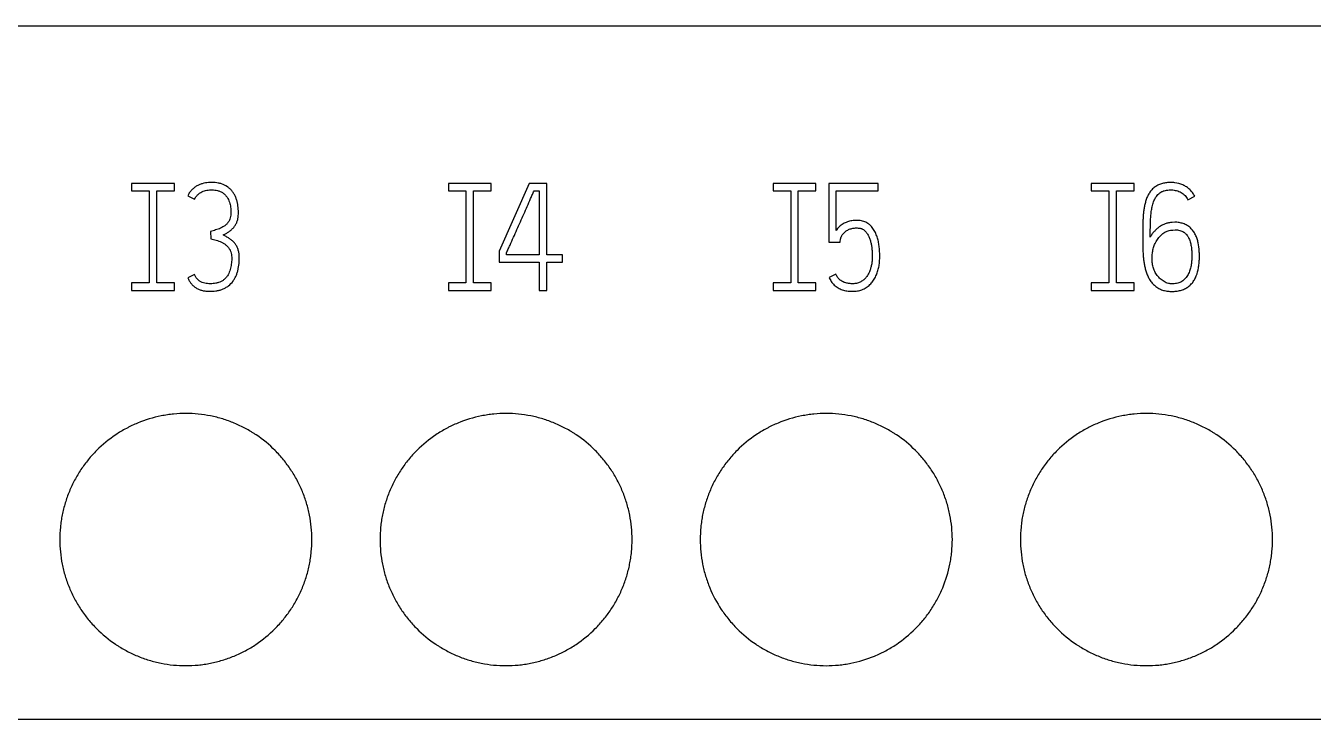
# Model space of a CAD drawing. Extents: x 0 to 420, y 0 to 297.
# Drawn here: x 119.83 to 140.25, y 222.56 to 233.56 of the extents above; entities that cross this region are included whole.
import ezdxf

# ---------------------------------------------------------------- set-up
doc = ezdxf.new("R2010")
doc.units = 0
doc.header["$LTSCALE"] = 23.1
doc.layers.add('10000_FRONT', color=7, linetype='CONTINUOUS')
doc.layers.add('10500_FRONT_LABELING', color=7, linetype='CONTINUOUS')

msp = doc.modelspace()

# ---------------------------------------------------------------- linework, layer by layer
at = {"layer": '10000_FRONT', "color": 7, "linetype": 'CONTINUOUS'}
for p, q in [((91.697, 233.556), (163.197, 233.556)), ((91.697, 222.556), (163.197, 222.556))]:
    msp.add_line(p, q, dxfattribs=at)
for points, knots in [([(124.367, 225.406), (124.367, 225.471), (124.363, 225.537), (124.351, 225.666), (124.341, 225.73), (124.316, 225.858), (124.3, 225.921), (124.272, 226.015), (124.262, 226.046), (124.239, 226.108), (124.228, 226.139), (124.19, 226.229), (124.135, 226.347), (124.068, 226.459), (124.014, 226.54), (123.995, 226.567), (123.956, 226.62), (123.936, 226.646), (123.873, 226.722), (123.829, 226.771), (123.691, 226.91), (123.591, 226.993), (123.468, 227.075), (123.454, 227.084), (123.426, 227.102), (123.412, 227.11), (123.37, 227.136), (123.341, 227.152), (123.255, 227.199), (123.196, 227.227), (123.075, 227.277), (123.014, 227.299), (122.92, 227.328), (122.888, 227.337), (122.824, 227.353), (122.792, 227.36), (122.694, 227.38), (122.564, 227.399), (122.434, 227.405), (122.303, 227.406), (122.238, 227.402), (122.139, 227.393), (122.106, 227.389), (122.041, 227.379), (121.879, 227.351), (121.722, 227.303), (121.571, 227.241), (121.541, 227.227), (121.496, 227.206), (121.481, 227.199), (121.452, 227.184), (121.378, 227.146), (121.308, 227.104), (121.146, 226.995), (121.045, 226.912), (120.928, 226.795), (120.905, 226.771), (120.861, 226.723), (120.84, 226.698), (120.778, 226.622), (120.739, 226.57), (120.667, 226.462), (120.633, 226.406), (120.587, 226.319), (120.572, 226.29), (120.544, 226.23), (120.531, 226.2), (120.493, 226.109), (120.45, 225.987), (120.418, 225.861), (120.399, 225.765), (120.393, 225.733), (120.384, 225.668), (120.38, 225.635), (120.37, 225.537), (120.367, 225.471), (120.367, 225.406)], [0, 0, 0, 0, 0.03125, 0.03125, 0.0625, 0.0625, 0.09375, 0.09375, 0.109375, 0.109375, 0.125, 0.125, 0.15625, 0.1875, 0.1875, 0.203125, 0.203125, 0.21875, 0.21875, 0.25, 0.25, 0.3125, 0.3125, 0.320312, 0.320312, 0.328125, 0.328125, 0.34375, 0.34375, 0.375, 0.375, 0.40625, 0.40625, 0.421875, 0.421875, 0.4375, 0.4375, 0.46875, 0.5, 0.5, 0.53125, 0.53125, 0.546875, 0.546875, 0.5625, 0.625, 0.625, 0.640625, 0.640625, 0.648438, 0.648438, 0.65625, 0.6875, 0.6875, 0.75, 0.75, 0.765625, 0.765625, 0.78125, 0.78125, 0.8125, 0.8125, 0.84375, 0.84375, 0.859375, 0.859375, 0.875, 0.875, 0.90625, 0.9375, 0.9375, 0.953125, 0.953125, 0.96875, 0.96875, 1, 1, 1, 1]), ([(129.447, 225.406), (129.447, 225.471), (129.443, 225.537), (129.431, 225.666), (129.421, 225.73), (129.396, 225.858), (129.38, 225.921), (129.352, 226.015), (129.342, 226.046), (129.319, 226.108), (129.308, 226.139), (129.27, 226.229), (129.215, 226.347), (129.148, 226.459), (129.094, 226.54), (129.075, 226.567), (129.036, 226.62), (129.016, 226.646), (128.953, 226.722), (128.909, 226.771), (128.771, 226.91), (128.671, 226.993), (128.548, 227.075), (128.534, 227.084), (128.506, 227.102), (128.492, 227.11), (128.45, 227.136), (128.421, 227.152), (128.335, 227.199), (128.276, 227.227), (128.155, 227.277), (128.094, 227.299), (128, 227.328), (127.968, 227.337), (127.904, 227.353), (127.872, 227.36), (127.774, 227.38), (127.644, 227.399), (127.514, 227.405), (127.383, 227.406), (127.318, 227.402), (127.219, 227.393), (127.186, 227.389), (127.121, 227.379), (126.959, 227.351), (126.802, 227.303), (126.651, 227.241), (126.621, 227.227), (126.576, 227.206), (126.561, 227.199), (126.532, 227.184), (126.458, 227.146), (126.388, 227.104), (126.226, 226.995), (126.125, 226.912), (126.008, 226.795), (125.985, 226.771), (125.941, 226.723), (125.92, 226.698), (125.858, 226.622), (125.819, 226.57), (125.747, 226.462), (125.713, 226.406), (125.667, 226.319), (125.652, 226.29), (125.624, 226.23), (125.611, 226.2), (125.573, 226.109), (125.53, 225.987), (125.498, 225.861), (125.479, 225.765), (125.473, 225.733), (125.464, 225.668), (125.46, 225.635), (125.45, 225.537), (125.447, 225.471), (125.447, 225.406)], [0, 0, 0, 0, 0.03125, 0.03125, 0.0625, 0.0625, 0.09375, 0.09375, 0.109375, 0.109375, 0.125, 0.125, 0.15625, 0.1875, 0.1875, 0.203125, 0.203125, 0.21875, 0.21875, 0.25, 0.25, 0.3125, 0.3125, 0.320312, 0.320312, 0.328125, 0.328125, 0.34375, 0.34375, 0.375, 0.375, 0.40625, 0.40625, 0.421875, 0.421875, 0.4375, 0.4375, 0.46875, 0.5, 0.5, 0.53125, 0.53125, 0.546875, 0.546875, 0.5625, 0.625, 0.625, 0.640625, 0.640625, 0.648438, 0.648438, 0.65625, 0.6875, 0.6875, 0.75, 0.75, 0.765625, 0.765625, 0.78125, 0.78125, 0.8125, 0.8125, 0.84375, 0.84375, 0.859375, 0.859375, 0.875, 0.875, 0.90625, 0.9375, 0.9375, 0.953125, 0.953125, 0.96875, 0.96875, 1, 1, 1, 1]), ([(134.527, 225.406), (134.527, 225.471), (134.523, 225.537), (134.511, 225.666), (134.501, 225.73), (134.476, 225.858), (134.46, 225.921), (134.432, 226.015), (134.422, 226.046), (134.399, 226.108), (134.388, 226.139), (134.35, 226.229), (134.295, 226.347), (134.228, 226.459), (134.174, 226.54), (134.155, 226.567), (134.116, 226.62), (134.096, 226.646), (134.033, 226.722), (133.989, 226.771), (133.851, 226.91), (133.751, 226.993), (133.628, 227.075), (133.614, 227.084), (133.586, 227.102), (133.572, 227.11), (133.53, 227.136), (133.501, 227.152), (133.415, 227.199), (133.356, 227.227), (133.235, 227.277), (133.174, 227.299), (133.08, 227.328), (133.048, 227.337), (132.984, 227.353), (132.952, 227.36), (132.854, 227.38), (132.724, 227.399), (132.594, 227.405), (132.463, 227.406), (132.398, 227.402), (132.299, 227.393), (132.266, 227.389), (132.201, 227.379), (132.039, 227.351), (131.882, 227.303), (131.731, 227.241), (131.701, 227.227), (131.656, 227.206), (131.641, 227.199), (131.612, 227.184), (131.538, 227.146), (131.468, 227.104), (131.306, 226.995), (131.205, 226.912), (131.088, 226.795), (131.065, 226.771), (131.021, 226.723), (131, 226.698), (130.938, 226.622), (130.899, 226.57), (130.827, 226.462), (130.793, 226.406), (130.747, 226.319), (130.732, 226.29), (130.704, 226.23), (130.691, 226.2), (130.653, 226.109), (130.61, 225.987), (130.578, 225.861), (130.559, 225.765), (130.553, 225.733), (130.544, 225.668), (130.54, 225.635), (130.53, 225.537), (130.527, 225.471), (130.527, 225.406)], [0, 0, 0, 0, 0.03125, 0.03125, 0.0625, 0.0625, 0.09375, 0.09375, 0.109375, 0.109375, 0.125, 0.125, 0.15625, 0.1875, 0.1875, 0.203125, 0.203125, 0.21875, 0.21875, 0.25, 0.25, 0.3125, 0.3125, 0.320312, 0.320312, 0.328125, 0.328125, 0.34375, 0.34375, 0.375, 0.375, 0.40625, 0.40625, 0.421875, 0.421875, 0.4375, 0.4375, 0.46875, 0.5, 0.5, 0.53125, 0.53125, 0.546875, 0.546875, 0.5625, 0.625, 0.625, 0.640625, 0.640625, 0.648438, 0.648438, 0.65625, 0.6875, 0.6875, 0.75, 0.75, 0.765625, 0.765625, 0.78125, 0.78125, 0.8125, 0.8125, 0.84375, 0.84375, 0.859375, 0.859375, 0.875, 0.875, 0.90625, 0.9375, 0.9375, 0.953125, 0.953125, 0.96875, 0.96875, 1, 1, 1, 1]), ([(139.607, 225.406), (139.607, 225.471), (139.603, 225.537), (139.591, 225.666), (139.581, 225.73), (139.556, 225.858), (139.54, 225.921), (139.512, 226.015), (139.502, 226.046), (139.479, 226.108), (139.468, 226.139), (139.43, 226.229), (139.375, 226.347), (139.308, 226.459), (139.254, 226.54), (139.235, 226.567), (139.196, 226.62), (139.176, 226.646), (139.113, 226.722), (139.069, 226.771), (138.931, 226.91), (138.831, 226.993), (138.708, 227.075), (138.694, 227.084), (138.666, 227.102), (138.652, 227.11), (138.61, 227.136), (138.581, 227.152), (138.495, 227.199), (138.436, 227.227), (138.315, 227.277), (138.254, 227.299), (138.16, 227.328), (138.128, 227.337), (138.064, 227.353), (138.032, 227.36), (137.934, 227.38), (137.804, 227.399), (137.674, 227.405), (137.543, 227.406), (137.478, 227.402), (137.379, 227.393), (137.346, 227.389), (137.281, 227.379), (137.119, 227.351), (136.962, 227.303), (136.811, 227.241), (136.781, 227.227), (136.736, 227.206), (136.721, 227.199), (136.692, 227.184), (136.618, 227.146), (136.548, 227.104), (136.386, 226.995), (136.285, 226.912), (136.168, 226.795), (136.145, 226.771), (136.101, 226.723), (136.08, 226.698), (136.018, 226.622), (135.979, 226.57), (135.907, 226.462), (135.873, 226.406), (135.827, 226.319), (135.812, 226.29), (135.784, 226.23), (135.771, 226.2), (135.733, 226.109), (135.69, 225.987), (135.658, 225.861), (135.639, 225.765), (135.633, 225.733), (135.624, 225.668), (135.62, 225.635), (135.61, 225.537), (135.607, 225.471), (135.607, 225.406)], [0, 0, 0, 0, 0.03125, 0.03125, 0.0625, 0.0625, 0.09375, 0.09375, 0.109375, 0.109375, 0.125, 0.125, 0.15625, 0.1875, 0.1875, 0.203125, 0.203125, 0.21875, 0.21875, 0.25, 0.25, 0.3125, 0.3125, 0.320312, 0.320312, 0.328125, 0.328125, 0.34375, 0.34375, 0.375, 0.375, 0.40625, 0.40625, 0.421875, 0.421875, 0.4375, 0.4375, 0.46875, 0.5, 0.5, 0.53125, 0.53125, 0.546875, 0.546875, 0.5625, 0.625, 0.625, 0.640625, 0.640625, 0.648438, 0.648438, 0.65625, 0.6875, 0.6875, 0.75, 0.75, 0.765625, 0.765625, 0.78125, 0.78125, 0.8125, 0.8125, 0.84375, 0.84375, 0.859375, 0.859375, 0.875, 0.875, 0.90625, 0.9375, 0.9375, 0.953125, 0.953125, 0.96875, 0.96875, 1, 1, 1, 1]), ([(120.367, 225.406), (120.367, 225.34), (120.37, 225.274), (120.383, 225.145), (120.392, 225.081), (120.417, 224.953), (120.433, 224.89), (120.461, 224.796), (120.472, 224.765), (120.494, 224.703), (120.506, 224.672), (120.543, 224.582), (120.599, 224.464), (120.665, 224.352), (120.719, 224.271), (120.738, 224.244), (120.777, 224.191), (120.797, 224.165), (120.86, 224.089), (120.904, 224.04), (121.042, 223.901), (121.143, 223.818), (121.265, 223.736), (121.279, 223.727), (121.307, 223.709), (121.321, 223.701), (121.364, 223.675), (121.392, 223.659), (121.479, 223.612), (121.538, 223.584), (121.658, 223.534), (121.72, 223.512), (121.814, 223.483), (121.846, 223.474), (121.909, 223.458), (121.942, 223.451), (122.039, 223.431), (122.169, 223.412), (122.299, 223.406), (122.43, 223.405), (122.496, 223.409), (122.594, 223.418), (122.627, 223.422), (122.692, 223.432), (122.725, 223.438), (122.821, 223.457), (122.885, 223.473), (123.01, 223.511), (123.071, 223.533), (123.162, 223.57), (123.192, 223.584), (123.237, 223.605), (123.252, 223.612), (123.281, 223.627), (123.355, 223.665), (123.425, 223.707), (123.587, 223.816), (123.689, 223.899), (123.805, 224.016), (123.828, 224.04), (123.872, 224.088), (123.893, 224.113), (123.955, 224.189), (123.994, 224.241), (124.066, 224.349), (124.1, 224.405), (124.146, 224.492), (124.161, 224.521), (124.189, 224.581), (124.202, 224.611), (124.24, 224.702), (124.284, 224.824), (124.315, 224.95), (124.334, 225.046), (124.34, 225.078), (124.35, 225.143), (124.354, 225.176), (124.363, 225.274), (124.367, 225.34), (124.367, 225.406)], [0, 0, 0, 0, 0.03125, 0.03125, 0.0625, 0.0625, 0.09375, 0.09375, 0.109375, 0.109375, 0.125, 0.125, 0.15625, 0.1875, 0.1875, 0.203125, 0.203125, 0.21875, 0.21875, 0.25, 0.25, 0.3125, 0.3125, 0.320312, 0.320312, 0.328125, 0.328125, 0.34375, 0.34375, 0.375, 0.375, 0.40625, 0.40625, 0.421875, 0.421875, 0.4375, 0.4375, 0.46875, 0.5, 0.5, 0.53125, 0.53125, 0.546875, 0.546875, 0.5625, 0.5625, 0.59375, 0.59375, 0.625, 0.625, 0.640625, 0.640625, 0.648438, 0.648438, 0.65625, 0.6875, 0.6875, 0.75, 0.75, 0.765625, 0.765625, 0.78125, 0.78125, 0.8125, 0.8125, 0.84375, 0.84375, 0.859375, 0.859375, 0.875, 0.875, 0.90625, 0.9375, 0.9375, 0.953125, 0.953125, 0.96875, 0.96875, 1, 1, 1, 1]), ([(125.447, 225.406), (125.447, 225.34), (125.45, 225.274), (125.463, 225.145), (125.472, 225.081), (125.497, 224.953), (125.513, 224.89), (125.541, 224.796), (125.552, 224.765), (125.574, 224.703), (125.586, 224.672), (125.623, 224.582), (125.679, 224.464), (125.745, 224.352), (125.799, 224.271), (125.818, 224.244), (125.857, 224.191), (125.877, 224.165), (125.94, 224.089), (125.984, 224.04), (126.122, 223.901), (126.223, 223.818), (126.345, 223.736), (126.359, 223.727), (126.387, 223.709), (126.401, 223.701), (126.444, 223.675), (126.472, 223.659), (126.559, 223.612), (126.618, 223.584), (126.738, 223.534), (126.8, 223.512), (126.894, 223.483), (126.926, 223.474), (126.989, 223.458), (127.022, 223.451), (127.119, 223.431), (127.249, 223.412), (127.379, 223.406), (127.51, 223.405), (127.576, 223.409), (127.674, 223.418), (127.707, 223.422), (127.772, 223.432), (127.805, 223.438), (127.901, 223.457), (127.965, 223.473), (128.09, 223.511), (128.151, 223.533), (128.242, 223.57), (128.272, 223.584), (128.317, 223.605), (128.332, 223.612), (128.361, 223.627), (128.435, 223.665), (128.505, 223.707), (128.667, 223.816), (128.769, 223.899), (128.885, 224.016), (128.908, 224.04), (128.952, 224.088), (128.973, 224.113), (129.035, 224.189), (129.074, 224.241), (129.146, 224.349), (129.18, 224.405), (129.226, 224.492), (129.241, 224.521), (129.269, 224.581), (129.282, 224.611), (129.32, 224.702), (129.364, 224.824), (129.395, 224.95), (129.414, 225.046), (129.42, 225.078), (129.43, 225.143), (129.434, 225.176), (129.443, 225.274), (129.447, 225.34), (129.447, 225.406)], [0, 0, 0, 0, 0.03125, 0.03125, 0.0625, 0.0625, 0.09375, 0.09375, 0.109375, 0.109375, 0.125, 0.125, 0.15625, 0.1875, 0.1875, 0.203125, 0.203125, 0.21875, 0.21875, 0.25, 0.25, 0.3125, 0.3125, 0.320312, 0.320312, 0.328125, 0.328125, 0.34375, 0.34375, 0.375, 0.375, 0.40625, 0.40625, 0.421875, 0.421875, 0.4375, 0.4375, 0.46875, 0.5, 0.5, 0.53125, 0.53125, 0.546875, 0.546875, 0.5625, 0.5625, 0.59375, 0.59375, 0.625, 0.625, 0.640625, 0.640625, 0.648438, 0.648438, 0.65625, 0.6875, 0.6875, 0.75, 0.75, 0.765625, 0.765625, 0.78125, 0.78125, 0.8125, 0.8125, 0.84375, 0.84375, 0.859375, 0.859375, 0.875, 0.875, 0.90625, 0.9375, 0.9375, 0.953125, 0.953125, 0.96875, 0.96875, 1, 1, 1, 1]), ([(130.527, 225.406), (130.527, 225.274), (130.54, 225.144), (130.577, 224.953), (130.593, 224.89), (130.622, 224.796), (130.632, 224.765), (130.654, 224.703), (130.666, 224.672), (130.728, 224.521), (130.789, 224.406), (130.88, 224.271), (130.898, 224.244), (130.937, 224.191), (130.958, 224.165), (131.02, 224.088), (131.064, 224.04), (131.202, 223.901), (131.303, 223.818), (131.426, 223.736), (131.439, 223.727), (131.467, 223.709), (131.481, 223.7), (131.524, 223.675), (131.552, 223.659), (131.639, 223.612), (131.698, 223.584), (131.819, 223.534), (131.88, 223.512), (131.974, 223.483), (132.006, 223.474), (132.07, 223.458), (132.102, 223.451), (132.264, 223.418), (132.394, 223.406), (132.59, 223.405), (132.656, 223.409), (132.755, 223.418), (132.788, 223.422), (132.853, 223.432), (132.885, 223.438), (133.046, 223.47), (133.171, 223.508), (133.323, 223.57), (133.353, 223.584), (133.397, 223.605), (133.412, 223.612), (133.442, 223.627), (133.456, 223.635), (133.529, 223.674), (133.585, 223.707), (133.748, 223.816), (133.849, 223.899), (133.965, 224.016), (133.988, 224.04), (134.032, 224.088), (134.096, 224.163), (134.154, 224.241), (134.226, 224.35), (134.26, 224.406), (134.306, 224.492), (134.321, 224.522), (134.349, 224.581), (134.362, 224.611), (134.425, 224.762), (134.463, 224.887), (134.494, 225.046), (134.5, 225.078), (134.51, 225.143), (134.514, 225.176), (134.523, 225.274), (134.527, 225.34), (134.527, 225.406)], [0, 0, 0, 0, 0.0625, 0.0625, 0.09375, 0.09375, 0.109375, 0.109375, 0.125, 0.125, 0.1875, 0.1875, 0.203125, 0.203125, 0.21875, 0.21875, 0.25, 0.25, 0.3125, 0.3125, 0.320312, 0.320312, 0.328125, 0.328125, 0.34375, 0.34375, 0.375, 0.375, 0.40625, 0.40625, 0.421875, 0.421875, 0.4375, 0.4375, 0.5, 0.5, 0.53125, 0.53125, 0.546875, 0.546875, 0.5625, 0.5625, 0.625, 0.625, 0.640625, 0.640625, 0.648438, 0.648438, 0.65625, 0.65625, 0.6875, 0.6875, 0.75, 0.75, 0.765625, 0.765625, 0.78125, 0.8125, 0.8125, 0.84375, 0.84375, 0.859375, 0.859375, 0.875, 0.875, 0.9375, 0.9375, 0.953125, 0.953125, 0.96875, 0.96875, 1, 1, 1, 1]), ([(135.607, 225.406), (135.607, 225.34), (135.61, 225.274), (135.623, 225.145), (135.632, 225.081), (135.657, 224.953), (135.673, 224.89), (135.701, 224.796), (135.712, 224.765), (135.734, 224.703), (135.746, 224.672), (135.783, 224.582), (135.839, 224.464), (135.905, 224.352), (135.959, 224.271), (135.978, 224.244), (136.017, 224.191), (136.037, 224.165), (136.1, 224.089), (136.144, 224.04), (136.282, 223.901), (136.383, 223.818), (136.505, 223.736), (136.519, 223.727), (136.547, 223.709), (136.561, 223.701), (136.604, 223.675), (136.632, 223.659), (136.719, 223.612), (136.778, 223.584), (136.898, 223.534), (136.96, 223.512), (137.054, 223.483), (137.086, 223.474), (137.149, 223.458), (137.182, 223.451), (137.279, 223.431), (137.409, 223.412), (137.539, 223.406), (137.67, 223.405), (137.736, 223.409), (137.834, 223.418), (137.867, 223.422), (137.932, 223.432), (137.965, 223.438), (138.061, 223.457), (138.125, 223.473), (138.25, 223.511), (138.311, 223.533), (138.402, 223.57), (138.432, 223.584), (138.477, 223.605), (138.492, 223.612), (138.521, 223.627), (138.595, 223.665), (138.665, 223.707), (138.827, 223.816), (138.929, 223.899), (139.045, 224.016), (139.068, 224.04), (139.112, 224.088), (139.133, 224.113), (139.195, 224.189), (139.234, 224.241), (139.306, 224.349), (139.34, 224.405), (139.386, 224.492), (139.401, 224.521), (139.429, 224.581), (139.442, 224.611), (139.48, 224.702), (139.524, 224.824), (139.555, 224.95), (139.574, 225.046), (139.58, 225.078), (139.59, 225.143), (139.594, 225.176), (139.603, 225.274), (139.607, 225.34), (139.607, 225.406)], [0, 0, 0, 0, 0.03125, 0.03125, 0.0625, 0.0625, 0.09375, 0.09375, 0.109375, 0.109375, 0.125, 0.125, 0.15625, 0.1875, 0.1875, 0.203125, 0.203125, 0.21875, 0.21875, 0.25, 0.25, 0.3125, 0.3125, 0.320312, 0.320312, 0.328125, 0.328125, 0.34375, 0.34375, 0.375, 0.375, 0.40625, 0.40625, 0.421875, 0.421875, 0.4375, 0.4375, 0.46875, 0.5, 0.5, 0.53125, 0.53125, 0.546875, 0.546875, 0.5625, 0.5625, 0.59375, 0.59375, 0.625, 0.625, 0.640625, 0.640625, 0.648438, 0.648438, 0.65625, 0.6875, 0.6875, 0.75, 0.75, 0.765625, 0.765625, 0.78125, 0.78125, 0.8125, 0.8125, 0.84375, 0.84375, 0.859375, 0.859375, 0.875, 0.875, 0.90625, 0.9375, 0.9375, 0.953125, 0.953125, 0.96875, 0.96875, 1, 1, 1, 1])]:
    msp.add_open_spline(points, degree=3, knots=knots, dxfattribs=at)
at = {"layer": '10500_FRONT_LABELING', "color": 7, "linetype": 'CONTINUOUS'}
for p, q in [((121.507, 231.056), (121.507, 230.936)), ((122.187, 231.056), (121.507, 231.056)), ((122.187, 230.936), (122.187, 231.056)), ((126.531, 231.056), (126.531, 230.936)), ((127.211, 231.056), (126.531, 231.056)), ((127.211, 230.936), (127.211, 231.056)), ((127.813, 231.056), (127.337, 229.98)), ((128.093, 231.056), (127.813, 231.056)), ((128.093, 229.924), (128.093, 231.056)), ((131.683, 231.056), (131.683, 230.936)), ((132.363, 231.056), (131.683, 231.056)), ((132.363, 230.936), (132.363, 231.056)), ((132.567, 231.056), (132.567, 230.122)), ((133.352, 231.056), (132.567, 231.056)), ((133.352, 230.938), (133.352, 231.056)), ((136.732, 231.056), (136.732, 230.936)), ((137.412, 231.056), (136.732, 231.056)), ((137.412, 230.936), (137.412, 231.056)), ((121.507, 230.936), (121.787, 230.936)), ((121.787, 230.936), (121.787, 229.476)), ((121.907, 229.476), (121.907, 230.936)), ((121.907, 230.936), (122.187, 230.936)), ((122.397, 230.857), (122.505, 230.803)), ((126.531, 230.936), (126.811, 230.936)), ((126.811, 230.936), (126.811, 229.476)), ((126.931, 229.476), (126.931, 230.936)), ((126.931, 230.936), (127.211, 230.936)), ((127.891, 230.938), (127.973, 230.938)), ((127.973, 230.938), (127.973, 229.924)), ((131.683, 230.936), (131.963, 230.936)), ((131.963, 230.936), (131.963, 229.476)), ((132.083, 229.476), (132.083, 230.936)), ((132.083, 230.936), (132.363, 230.936)), ((132.685, 230.31), (132.685, 230.938)), ((132.685, 230.938), (133.352, 230.938)), ((136.732, 230.936), (137.012, 230.936)), ((137.012, 230.936), (137.012, 229.476)), ((137.132, 229.476), (137.132, 230.936)), ((137.132, 230.936), (137.412, 230.936)), ((138.263, 230.796), (138.372, 230.853)), ((138.056, 230.438), (138.013, 230.435)), ((122.757, 230.292), (122.764, 230.174)), ((138.023, 230.315), (138.061, 230.318)), ((132.567, 230.122), (132.746, 230.122)), ((132.746, 230.122), (132.755, 230.174)), ((127.337, 229.98), (127.337, 229.806)), ((127.337, 229.806), (127.973, 229.806)), ((127.455, 229.924), (127.455, 229.954)), ((127.973, 229.924), (127.455, 229.924)), ((127.973, 229.806), (127.973, 229.356)), ((128.343, 229.924), (128.093, 229.924)), ((128.093, 229.356), (128.093, 229.806)), ((128.093, 229.806), (128.343, 229.806)), ((128.343, 229.806), (128.343, 229.924)), ((122.505, 229.608), (122.397, 229.558)), ((132.68, 229.613), (132.571, 229.563)), ((121.507, 229.476), (121.507, 229.356)), ((121.787, 229.476), (121.507, 229.476)), ((122.187, 229.476), (121.907, 229.476)), ((122.187, 229.356), (122.187, 229.476)), ((126.531, 229.476), (126.531, 229.356)), ((126.811, 229.476), (126.531, 229.476)), ((127.211, 229.476), (126.931, 229.476)), ((127.211, 229.356), (127.211, 229.476)), ((131.683, 229.476), (131.683, 229.356)), ((131.963, 229.476), (131.683, 229.476)), ((132.363, 229.476), (132.083, 229.476)), ((132.363, 229.356), (132.363, 229.476)), ((136.732, 229.476), (136.732, 229.356)), ((137.012, 229.476), (136.732, 229.476)), ((137.412, 229.476), (137.132, 229.476)), ((137.412, 229.356), (137.412, 229.476)), ((121.507, 229.356), (122.187, 229.356)), ((126.531, 229.356), (127.211, 229.356)), ((127.973, 229.356), (128.093, 229.356)), ((131.683, 229.356), (132.363, 229.356)), ((136.732, 229.356), (137.412, 229.356))]:
    msp.add_line(p, q, dxfattribs=at)
for points, knots in [([(122.96, 230.237), (122.976, 230.245), (122.991, 230.253), (123.02, 230.27), (123.035, 230.279), (123.056, 230.293), (123.063, 230.298), (123.076, 230.308), (123.083, 230.313), (123.095, 230.325), (123.102, 230.331), (123.114, 230.343), (123.12, 230.349), (123.136, 230.369), (123.146, 230.383), (123.159, 230.405), (123.163, 230.412), (123.171, 230.428), (123.175, 230.436), (123.184, 230.46), (123.189, 230.476), (123.196, 230.51), (123.198, 230.527), (123.2, 230.561), (123.201, 230.578), (123.201, 230.612), (123.2, 230.629), (123.197, 230.68), (123.192, 230.714), (123.181, 230.764), (123.177, 230.781), (123.166, 230.813), (123.16, 230.829), (123.146, 230.861), (123.139, 230.876), (123.125, 230.898), (123.12, 230.905), (123.111, 230.919), (123.105, 230.926), (123.089, 230.946), (123.078, 230.958), (123.059, 230.976), (123.052, 230.981), (123.039, 230.992), (123.032, 230.997), (122.996, 231.022), (122.965, 231.036), (122.924, 231.05), (122.915, 231.052), (122.899, 231.056), (122.873, 231.062), (122.831, 231.068), (122.797, 231.069), (122.762, 231.07), (122.745, 231.069), (122.693, 231.066), (122.66, 231.06), (122.618, 231.048), (122.61, 231.046), (122.594, 231.04), (122.586, 231.037), (122.562, 231.026), (122.532, 231.01), (122.504, 230.99), (122.484, 230.974), (122.477, 230.968), (122.465, 230.956), (122.459, 230.95), (122.441, 230.931), (122.431, 230.917), (122.417, 230.896), (122.412, 230.888), (122.404, 230.873), (122.4, 230.865), (122.397, 230.857)], [0, 0, 0, 0, 0.03125, 0.03125, 0.0625, 0.0625, 0.078125, 0.078125, 0.09375, 0.09375, 0.109375, 0.109375, 0.125, 0.125, 0.15625, 0.15625, 0.171875, 0.171875, 0.1875, 0.1875, 0.21875, 0.21875, 0.25, 0.25, 0.28125, 0.28125, 0.3125, 0.3125, 0.375, 0.375, 0.40625, 0.40625, 0.4375, 0.4375, 0.46875, 0.46875, 0.484375, 0.484375, 0.5, 0.5, 0.53125, 0.53125, 0.546875, 0.546875, 0.5625, 0.5625, 0.625, 0.625, 0.640625, 0.640625, 0.65625, 0.6875, 0.71875, 0.71875, 0.75, 0.75, 0.8125, 0.8125, 0.828125, 0.828125, 0.84375, 0.84375, 0.875, 0.90625, 0.90625, 0.921875, 0.921875, 0.9375, 0.9375, 0.96875, 0.96875, 0.984375, 0.984375, 1, 1, 1, 1]), ([(138.372, 230.853), (138.362, 230.872), (138.35, 230.891), (138.324, 230.926), (138.31, 230.942), (138.277, 230.973), (138.26, 230.986), (138.224, 231.011), (138.205, 231.021), (138.144, 231.049), (138.102, 231.06), (138.036, 231.069), (138.014, 231.07), (137.97, 231.07), (137.948, 231.069), (137.915, 231.065), (137.905, 231.063), (137.883, 231.059), (137.872, 231.057), (137.84, 231.049), (137.819, 231.041), (137.79, 231.027), (137.78, 231.022), (137.761, 231.011), (137.751, 231.005), (137.725, 230.985), (137.708, 230.971), (137.686, 230.947), (137.679, 230.938), (137.665, 230.921), (137.659, 230.912), (137.641, 230.884), (137.631, 230.865), (137.617, 230.835), (137.613, 230.825), (137.606, 230.804), (137.602, 230.794), (137.592, 230.763), (137.586, 230.741), (137.577, 230.699), (137.573, 230.678), (137.566, 230.635), (137.563, 230.614), (137.558, 230.571), (137.556, 230.549), (137.553, 230.506), (137.552, 230.484), (137.55, 230.441), (137.549, 230.419), (137.548, 230.375), (137.548, 230.354), (137.547, 230.288), (137.547, 230.245), (137.547, 230.158), (137.547, 230.115), (137.549, 230.028), (137.55, 229.984), (137.554, 229.92), (137.556, 229.898), (137.56, 229.855), (137.563, 229.833), (137.57, 229.79), (137.573, 229.769), (137.582, 229.726), (137.587, 229.705), (137.599, 229.663), (137.606, 229.641), (137.618, 229.61), (137.622, 229.599), (137.631, 229.579), (137.636, 229.569), (137.651, 229.539), (137.663, 229.52), (137.683, 229.492), (137.69, 229.483), (137.704, 229.466), (137.712, 229.458), (137.736, 229.435), (137.753, 229.421), (137.781, 229.402), (137.791, 229.396), (137.811, 229.385), (137.821, 229.38), (137.852, 229.366), (137.873, 229.359), (137.906, 229.351), (137.917, 229.349), (137.94, 229.346), (137.973, 229.342), (138.007, 229.341), (138.04, 229.342), (138.052, 229.342), (138.074, 229.344), (138.085, 229.346), (138.119, 229.351), (138.141, 229.356), (138.173, 229.366), (138.184, 229.37), (138.204, 229.378), (138.215, 229.383), (138.245, 229.399), (138.263, 229.411), (138.289, 229.432), (138.298, 229.44), (138.314, 229.455), (138.322, 229.464), (138.344, 229.489), (138.357, 229.508), (138.379, 229.546), (138.389, 229.567), (138.414, 229.629), (138.425, 229.672), (138.436, 229.738), (138.439, 229.76), (138.444, 229.805), (138.445, 229.827), (138.447, 229.871), (138.447, 229.893), (138.447, 229.937), (138.446, 229.959), (138.442, 230.025), (138.437, 230.069), (138.423, 230.135), (138.417, 230.157), (138.403, 230.199), (138.394, 230.22), (138.379, 230.25), (138.374, 230.26), (138.362, 230.28), (138.356, 230.289), (138.336, 230.316), (138.322, 230.333), (138.297, 230.356), (138.288, 230.364), (138.27, 230.378), (138.261, 230.384), (138.232, 230.401), (138.211, 230.41), (138.179, 230.421), (138.168, 230.424), (138.146, 230.429), (138.135, 230.432), (138.113, 230.435), (138.102, 230.437), (138.079, 230.438), (138.067, 230.438), (138.056, 230.438)], [0, 0, 0, 0, 0.015625, 0.015625, 0.03125, 0.03125, 0.046875, 0.046875, 0.0625, 0.0625, 0.09375, 0.09375, 0.109375, 0.109375, 0.125, 0.125, 0.132812, 0.132812, 0.140625, 0.140625, 0.15625, 0.15625, 0.164062, 0.164062, 0.171875, 0.171875, 0.1875, 0.1875, 0.195312, 0.195312, 0.203125, 0.203125, 0.21875, 0.21875, 0.226562, 0.226562, 0.234375, 0.234375, 0.25, 0.25, 0.265625, 0.265625, 0.28125, 0.28125, 0.296875, 0.296875, 0.3125, 0.3125, 0.328125, 0.328125, 0.34375, 0.34375, 0.375, 0.375, 0.40625, 0.40625, 0.4375, 0.4375, 0.453125, 0.453125, 0.46875, 0.46875, 0.484375, 0.484375, 0.5, 0.5, 0.515625, 0.515625, 0.523438, 0.523438, 0.53125, 0.53125, 0.546875, 0.546875, 0.554688, 0.554688, 0.5625, 0.5625, 0.578125, 0.578125, 0.585938, 0.585938, 0.59375, 0.59375, 0.609375, 0.609375, 0.617188, 0.617188, 0.625, 0.640625, 0.640625, 0.648438, 0.648438, 0.65625, 0.65625, 0.671875, 0.671875, 0.679688, 0.679688, 0.6875, 0.6875, 0.703125, 0.703125, 0.710938, 0.710938, 0.71875, 0.71875, 0.734375, 0.734375, 0.75, 0.75, 0.78125, 0.78125, 0.796875, 0.796875, 0.8125, 0.8125, 0.828125, 0.828125, 0.84375, 0.84375, 0.875, 0.875, 0.890625, 0.890625, 0.90625, 0.90625, 0.914062, 0.914062, 0.921875, 0.921875, 0.9375, 0.9375, 0.945312, 0.945312, 0.953125, 0.953125, 0.96875, 0.96875, 0.976562, 0.976562, 0.984375, 0.984375, 0.992188, 0.992188, 1, 1, 1, 1]), ([(122.505, 230.803), (122.511, 230.816), (122.518, 230.828), (122.534, 230.851), (122.543, 230.862), (122.562, 230.882), (122.573, 230.891), (122.596, 230.908), (122.608, 230.915), (122.633, 230.927), (122.646, 230.932), (122.674, 230.941), (122.687, 230.944), (122.715, 230.948), (122.729, 230.95), (122.757, 230.952), (122.772, 230.952), (122.814, 230.951), (122.842, 230.948), (122.876, 230.94), (122.883, 230.938), (122.897, 230.934), (122.903, 230.931), (122.923, 230.923), (122.935, 230.917), (122.953, 230.905), (122.959, 230.901), (122.97, 230.892), (122.976, 230.888), (122.991, 230.873), (123, 230.863), (123.013, 230.846), (123.018, 230.84), (123.025, 230.829), (123.036, 230.811), (123.046, 230.792), (123.056, 230.766), (123.061, 230.752), (123.068, 230.725), (123.071, 230.712), (123.078, 230.67), (123.08, 230.642), (123.081, 230.6), (123.081, 230.586), (123.079, 230.558), (123.078, 230.544), (123.074, 230.517), (123.07, 230.503), (123.06, 230.477), (123.054, 230.464), (123.043, 230.446), (123.039, 230.44), (123.03, 230.429), (123.026, 230.424), (123.012, 230.408), (123.002, 230.398), (122.98, 230.38), (122.968, 230.372), (122.944, 230.358), (122.931, 230.351), (122.906, 230.339), (122.893, 230.334), (122.866, 230.325), (122.852, 230.321), (122.812, 230.308), (122.785, 230.299), (122.757, 230.292)], [0, 0, 0, 0, 0.03125, 0.03125, 0.0625, 0.0625, 0.09375, 0.09375, 0.125, 0.125, 0.15625, 0.15625, 0.1875, 0.1875, 0.21875, 0.21875, 0.25, 0.25, 0.3125, 0.3125, 0.328125, 0.328125, 0.34375, 0.34375, 0.375, 0.375, 0.390625, 0.390625, 0.40625, 0.40625, 0.4375, 0.4375, 0.453125, 0.453125, 0.46875, 0.5, 0.5, 0.53125, 0.53125, 0.5625, 0.5625, 0.625, 0.625, 0.65625, 0.65625, 0.6875, 0.6875, 0.71875, 0.71875, 0.75, 0.75, 0.765625, 0.765625, 0.78125, 0.78125, 0.8125, 0.8125, 0.84375, 0.84375, 0.875, 0.875, 0.90625, 0.90625, 0.9375, 0.9375, 1, 1, 1, 1]), ([(127.455, 229.954), (127.459, 229.965), (127.464, 229.975), (127.473, 229.995), (127.478, 230.005), (127.492, 230.036), (127.501, 230.057), (127.528, 230.118), (127.546, 230.159), (127.583, 230.241), (127.601, 230.282), (127.637, 230.364), (127.656, 230.405), (127.692, 230.486), (127.71, 230.527), (127.747, 230.609), (127.765, 230.65), (127.801, 230.732), (127.819, 230.773), (127.846, 230.835), (127.855, 230.856), (127.873, 230.897), (127.882, 230.917), (127.891, 230.938)], [0, 0, 0, 0, 0.03125, 0.03125, 0.0625, 0.0625, 0.125, 0.125, 0.25, 0.25, 0.375, 0.375, 0.5, 0.5, 0.625, 0.625, 0.75, 0.75, 0.875, 0.875, 0.9375, 0.9375, 1, 1, 1, 1]), ([(137.667, 230.2), (137.667, 230.252), (137.667, 230.304), (137.669, 230.382), (137.67, 230.408), (137.672, 230.46), (137.673, 230.486), (137.676, 230.538), (137.678, 230.564), (137.684, 230.615), (137.688, 230.641), (137.698, 230.692), (137.705, 230.717), (137.716, 230.754), (137.721, 230.766), (137.731, 230.791), (137.736, 230.803), (137.749, 230.826), (137.756, 230.837), (137.771, 230.858), (137.779, 230.868), (137.798, 230.888), (137.808, 230.896), (137.829, 230.912), (137.84, 230.918), (137.858, 230.927), (137.864, 230.93), (137.876, 230.934), (137.883, 230.936), (137.902, 230.942), (137.914, 230.945), (137.94, 230.949), (137.954, 230.95), (137.98, 230.952), (137.993, 230.952), (138.032, 230.951), (138.058, 230.947), (138.097, 230.937), (138.11, 230.933), (138.134, 230.923), (138.146, 230.917), (138.169, 230.904), (138.18, 230.896), (138.2, 230.88), (138.21, 230.871), (138.228, 230.852), (138.236, 230.841), (138.251, 230.819), (138.258, 230.808), (138.263, 230.796)], [0, 0, 0, 0, 0.125, 0.125, 0.1875, 0.1875, 0.25, 0.25, 0.3125, 0.3125, 0.375, 0.375, 0.4375, 0.4375, 0.46875, 0.46875, 0.5, 0.5, 0.53125, 0.53125, 0.5625, 0.5625, 0.59375, 0.59375, 0.625, 0.625, 0.640625, 0.640625, 0.65625, 0.65625, 0.6875, 0.6875, 0.71875, 0.71875, 0.75, 0.75, 0.8125, 0.8125, 0.84375, 0.84375, 0.875, 0.875, 0.90625, 0.90625, 0.9375, 0.9375, 0.96875, 0.96875, 1, 1, 1, 1]), ([(132.571, 229.563), (132.582, 229.541), (132.593, 229.519), (132.614, 229.489), (132.621, 229.479), (132.637, 229.46), (132.645, 229.451), (132.664, 229.434), (132.673, 229.426), (132.693, 229.412), (132.703, 229.405), (132.724, 229.392), (132.735, 229.386), (132.757, 229.376), (132.769, 229.371), (132.793, 229.363), (132.805, 229.36), (132.829, 229.354), (132.841, 229.351), (132.866, 229.348), (132.878, 229.347), (132.903, 229.345), (132.915, 229.345), (132.94, 229.344), (132.953, 229.344), (132.978, 229.344), (132.99, 229.345), (133.015, 229.348), (133.027, 229.35), (133.052, 229.355), (133.064, 229.359), (133.1, 229.37), (133.123, 229.38), (133.155, 229.399), (133.166, 229.406), (133.186, 229.42), (133.196, 229.428), (133.215, 229.445), (133.224, 229.453), (133.241, 229.472), (133.249, 229.481), (133.272, 229.511), (133.285, 229.532), (133.309, 229.575), (133.319, 229.598), (133.338, 229.645), (133.345, 229.668), (133.358, 229.716), (133.363, 229.74), (133.37, 229.789), (133.372, 229.814), (133.375, 229.863), (133.376, 229.888), (133.375, 229.938), (133.373, 229.987), (133.369, 230.036), (133.362, 230.085), (133.358, 230.11), (133.348, 230.159), (133.341, 230.183), (133.326, 230.23), (133.317, 230.253), (133.3, 230.287), (133.294, 230.298), (133.282, 230.32), (133.275, 230.33), (133.253, 230.36), (133.237, 230.379), (133.214, 230.4), (133.209, 230.404), (133.199, 230.412), (133.194, 230.416), (133.178, 230.426), (133.167, 230.433), (133.145, 230.444), (133.133, 230.449), (133.109, 230.457), (133.097, 230.46), (133.072, 230.465), (133.06, 230.466), (133.035, 230.468), (133.022, 230.469), (132.997, 230.468), (132.985, 230.468), (132.96, 230.466), (132.947, 230.464), (132.923, 230.46), (132.91, 230.458), (132.886, 230.452), (132.874, 230.448), (132.85, 230.44), (132.838, 230.435), (132.815, 230.425), (132.804, 230.419), (132.783, 230.406), (132.773, 230.399), (132.752, 230.384), (132.743, 230.375), (132.725, 230.358), (132.716, 230.349), (132.699, 230.331), (132.692, 230.321), (132.685, 230.31)], [0, 0, 0, 0, 0.03125, 0.03125, 0.046875, 0.046875, 0.0625, 0.0625, 0.078125, 0.078125, 0.09375, 0.09375, 0.109375, 0.109375, 0.125, 0.125, 0.140625, 0.140625, 0.15625, 0.15625, 0.171875, 0.171875, 0.1875, 0.1875, 0.203125, 0.203125, 0.21875, 0.21875, 0.234375, 0.234375, 0.25, 0.25, 0.28125, 0.28125, 0.296875, 0.296875, 0.3125, 0.3125, 0.328125, 0.328125, 0.34375, 0.34375, 0.375, 0.375, 0.40625, 0.40625, 0.4375, 0.4375, 0.46875, 0.46875, 0.5, 0.5, 0.53125, 0.53125, 0.5625, 0.59375, 0.59375, 0.625, 0.625, 0.65625, 0.65625, 0.6875, 0.6875, 0.703125, 0.703125, 0.71875, 0.71875, 0.75, 0.75, 0.757812, 0.757812, 0.765625, 0.765625, 0.78125, 0.78125, 0.796875, 0.796875, 0.8125, 0.8125, 0.828125, 0.828125, 0.84375, 0.84375, 0.859375, 0.859375, 0.875, 0.875, 0.890625, 0.890625, 0.90625, 0.90625, 0.921875, 0.921875, 0.9375, 0.9375, 0.953125, 0.953125, 0.96875, 0.96875, 0.984375, 0.984375, 1, 1, 1, 1]), ([(138.013, 230.435), (137.995, 230.434), (137.977, 230.432), (137.941, 230.425), (137.923, 230.42), (137.897, 230.411), (137.889, 230.408), (137.872, 230.401), (137.863, 230.397), (137.839, 230.384), (137.824, 230.375), (137.801, 230.359), (137.794, 230.353), (137.78, 230.341), (137.773, 230.335), (137.753, 230.316), (137.741, 230.303), (137.722, 230.283), (137.716, 230.276), (137.705, 230.262), (137.699, 230.255), (137.684, 230.232), (137.675, 230.216), (137.667, 230.2)], [0, 0, 0, 0, 0.125, 0.125, 0.25, 0.25, 0.3125, 0.3125, 0.375, 0.375, 0.5, 0.5, 0.5625, 0.5625, 0.625, 0.625, 0.75, 0.75, 0.8125, 0.8125, 0.875, 0.875, 1, 1, 1, 1]), ([(122.397, 229.558), (122.404, 229.542), (122.412, 229.526), (122.43, 229.495), (122.439, 229.48), (122.456, 229.459), (122.462, 229.453), (122.474, 229.44), (122.481, 229.434), (122.501, 229.416), (122.516, 229.406), (122.539, 229.392), (122.546, 229.388), (122.563, 229.38), (122.571, 229.377), (122.596, 229.366), (122.613, 229.361), (122.648, 229.352), (122.665, 229.349), (122.692, 229.346), (122.701, 229.346), (122.719, 229.344), (122.728, 229.344), (122.773, 229.343), (122.808, 229.345), (122.861, 229.353), (122.879, 229.356), (122.905, 229.363), (122.914, 229.365), (122.931, 229.371), (122.939, 229.374), (122.965, 229.383), (122.981, 229.391), (123.004, 229.404), (123.012, 229.409), (123.027, 229.419), (123.034, 229.424), (123.07, 229.452), (123.095, 229.477), (123.122, 229.514), (123.127, 229.521), (123.136, 229.536), (123.15, 229.559), (123.162, 229.584), (123.175, 229.617), (123.181, 229.634), (123.191, 229.668), (123.195, 229.686), (123.206, 229.738), (123.211, 229.773), (123.214, 229.827), (123.215, 229.845), (123.215, 229.88), (123.215, 229.898), (123.212, 229.934), (123.209, 229.952), (123.204, 229.978), (123.201, 229.987), (123.196, 230.004), (123.193, 230.012), (123.184, 230.037), (123.176, 230.054), (123.162, 230.077), (123.158, 230.084), (123.147, 230.099), (123.142, 230.106), (123.124, 230.127), (123.111, 230.139), (123.084, 230.162), (123.069, 230.173), (123.039, 230.193), (123.023, 230.202), (122.992, 230.22), (122.976, 230.229), (122.96, 230.237)], [0, 0, 0, 0, 0.03125, 0.03125, 0.0625, 0.0625, 0.078125, 0.078125, 0.09375, 0.09375, 0.125, 0.125, 0.140625, 0.140625, 0.15625, 0.15625, 0.1875, 0.1875, 0.21875, 0.21875, 0.234375, 0.234375, 0.25, 0.25, 0.3125, 0.3125, 0.34375, 0.34375, 0.359375, 0.359375, 0.375, 0.375, 0.40625, 0.40625, 0.421875, 0.421875, 0.4375, 0.4375, 0.5, 0.5, 0.515625, 0.515625, 0.53125, 0.5625, 0.5625, 0.59375, 0.59375, 0.625, 0.625, 0.6875, 0.6875, 0.71875, 0.71875, 0.75, 0.75, 0.78125, 0.78125, 0.796875, 0.796875, 0.8125, 0.8125, 0.84375, 0.84375, 0.859375, 0.859375, 0.875, 0.875, 0.90625, 0.90625, 0.9375, 0.9375, 0.96875, 0.96875, 1, 1, 1, 1]), ([(132.755, 230.174), (132.756, 230.179), (132.757, 230.183), (132.76, 230.192), (132.761, 230.197), (132.766, 230.211), (132.769, 230.22), (132.779, 230.236), (132.784, 230.244), (132.796, 230.259), (132.802, 230.267), (132.816, 230.28), (132.823, 230.287), (132.838, 230.298), (132.846, 230.303), (132.871, 230.318), (132.888, 230.327), (132.915, 230.336), (132.925, 230.338), (132.943, 230.342), (132.953, 230.344), (132.981, 230.347), (133, 230.349), (133.029, 230.348), (133.039, 230.347), (133.058, 230.345), (133.067, 230.343), (133.081, 230.339), (133.086, 230.337), (133.095, 230.334), (133.099, 230.332), (133.112, 230.325), (133.12, 230.32), (133.135, 230.308), (133.142, 230.301), (133.155, 230.287), (133.161, 230.28), (133.172, 230.264), (133.178, 230.256), (133.188, 230.24), (133.192, 230.232), (133.205, 230.206), (133.213, 230.189), (133.225, 230.153), (133.23, 230.135), (133.239, 230.098), (133.243, 230.079), (133.248, 230.042), (133.25, 230.023), (133.254, 229.985), (133.255, 229.966), (133.257, 229.929), (133.258, 229.91), (133.257, 229.872), (133.257, 229.853), (133.253, 229.816), (133.251, 229.797), (133.244, 229.759), (133.24, 229.741), (133.23, 229.704), (133.224, 229.686), (133.214, 229.659), (133.21, 229.65), (133.202, 229.633), (133.198, 229.625), (133.184, 229.6), (133.174, 229.584), (133.156, 229.561), (133.15, 229.554), (133.136, 229.54), (133.129, 229.533), (133.115, 229.521), (133.108, 229.515), (133.092, 229.504), (133.084, 229.499), (133.058, 229.485), (133.041, 229.478), (133.013, 229.47), (133.004, 229.468), (132.985, 229.466), (132.975, 229.465), (132.956, 229.464), (132.946, 229.464), (132.927, 229.464), (132.918, 229.465), (132.898, 229.466), (132.889, 229.467), (132.87, 229.469), (132.86, 229.471), (132.832, 229.477), (132.814, 229.483), (132.788, 229.496), (132.78, 229.5), (132.764, 229.511), (132.756, 229.516), (132.741, 229.528), (132.734, 229.534), (132.721, 229.548), (132.714, 229.555), (132.697, 229.579), (132.688, 229.595), (132.68, 229.613)], [0, 0, 0, 0, 0.007812, 0.007812, 0.015625, 0.015625, 0.03125, 0.03125, 0.046875, 0.046875, 0.0625, 0.0625, 0.078125, 0.078125, 0.09375, 0.09375, 0.125, 0.125, 0.140625, 0.140625, 0.15625, 0.15625, 0.1875, 0.1875, 0.203125, 0.203125, 0.21875, 0.21875, 0.226562, 0.226562, 0.234375, 0.234375, 0.25, 0.25, 0.265625, 0.265625, 0.28125, 0.28125, 0.296875, 0.296875, 0.3125, 0.3125, 0.34375, 0.34375, 0.375, 0.375, 0.40625, 0.40625, 0.4375, 0.4375, 0.46875, 0.46875, 0.5, 0.5, 0.53125, 0.53125, 0.5625, 0.5625, 0.59375, 0.59375, 0.625, 0.625, 0.640625, 0.640625, 0.65625, 0.65625, 0.6875, 0.6875, 0.703125, 0.703125, 0.71875, 0.71875, 0.734375, 0.734375, 0.75, 0.75, 0.78125, 0.78125, 0.796875, 0.796875, 0.8125, 0.8125, 0.828125, 0.828125, 0.84375, 0.84375, 0.859375, 0.859375, 0.875, 0.875, 0.90625, 0.90625, 0.921875, 0.921875, 0.9375, 0.9375, 0.953125, 0.953125, 0.96875, 0.96875, 1, 1, 1, 1]), ([(138.061, 230.318), (138.073, 230.318), (138.085, 230.318), (138.11, 230.315), (138.122, 230.312), (138.146, 230.306), (138.158, 230.302), (138.18, 230.293), (138.191, 230.287), (138.206, 230.277), (138.211, 230.273), (138.221, 230.265), (138.226, 230.261), (138.239, 230.248), (138.247, 230.239), (138.258, 230.224), (138.261, 230.219), (138.267, 230.208), (138.27, 230.203), (138.279, 230.186), (138.284, 230.175), (138.293, 230.153), (138.297, 230.141), (138.304, 230.118), (138.307, 230.106), (138.315, 230.07), (138.318, 230.046), (138.324, 229.997), (138.326, 229.973), (138.327, 229.937), (138.327, 229.924), (138.327, 229.9), (138.327, 229.888), (138.326, 229.863), (138.325, 229.851), (138.323, 229.827), (138.322, 229.815), (138.319, 229.779), (138.316, 229.755), (138.308, 229.719), (138.305, 229.707), (138.298, 229.683), (138.294, 229.672), (138.281, 229.637), (138.271, 229.615), (138.252, 229.583), (138.245, 229.573), (138.229, 229.554), (138.221, 229.545), (138.204, 229.527), (138.195, 229.519), (138.175, 229.504), (138.165, 229.497), (138.143, 229.485), (138.132, 229.48), (138.108, 229.473), (138.096, 229.47), (138.059, 229.463), (138.035, 229.461), (138.004, 229.462), (137.997, 229.462), (137.985, 229.463), (137.979, 229.464), (137.96, 229.467), (137.948, 229.47), (137.925, 229.477), (137.913, 229.482), (137.891, 229.494), (137.881, 229.5), (137.86, 229.514), (137.85, 229.521), (137.831, 229.537), (137.822, 229.545), (137.796, 229.572), (137.781, 229.591), (137.753, 229.632), (137.741, 229.654), (137.722, 229.699), (137.714, 229.722), (137.705, 229.758), (137.703, 229.77), (137.699, 229.794), (137.697, 229.807), (137.695, 229.843), (137.695, 229.867), (137.697, 229.904), (137.697, 229.916), (137.699, 229.94), (137.701, 229.952), (137.706, 229.989), (137.711, 230.013), (137.724, 230.059), (137.733, 230.082), (137.75, 230.115), (137.756, 230.126), (137.768, 230.146), (137.775, 230.156), (137.789, 230.176), (137.797, 230.186), (137.812, 230.205), (137.82, 230.214), (137.837, 230.232), (137.846, 230.241), (137.864, 230.257), (137.874, 230.264), (137.889, 230.274), (137.895, 230.277), (137.905, 230.283), (137.911, 230.286), (137.927, 230.294), (137.939, 230.298), (137.962, 230.306), (137.974, 230.309), (137.998, 230.313), (138.011, 230.314), (138.023, 230.315)], [0, 0, 0, 0, 0.015625, 0.015625, 0.03125, 0.03125, 0.046875, 0.046875, 0.0625, 0.0625, 0.070312, 0.070312, 0.078125, 0.078125, 0.09375, 0.09375, 0.101562, 0.101562, 0.109375, 0.109375, 0.125, 0.125, 0.140625, 0.140625, 0.15625, 0.15625, 0.1875, 0.1875, 0.21875, 0.21875, 0.234375, 0.234375, 0.25, 0.25, 0.265625, 0.265625, 0.28125, 0.28125, 0.3125, 0.3125, 0.328125, 0.328125, 0.34375, 0.34375, 0.375, 0.375, 0.390625, 0.390625, 0.40625, 0.40625, 0.421875, 0.421875, 0.4375, 0.4375, 0.453125, 0.453125, 0.46875, 0.46875, 0.5, 0.5, 0.507812, 0.507812, 0.515625, 0.515625, 0.53125, 0.53125, 0.546875, 0.546875, 0.5625, 0.5625, 0.578125, 0.578125, 0.59375, 0.59375, 0.625, 0.625, 0.65625, 0.65625, 0.6875, 0.6875, 0.703125, 0.703125, 0.71875, 0.71875, 0.75, 0.75, 0.765625, 0.765625, 0.78125, 0.78125, 0.8125, 0.8125, 0.84375, 0.84375, 0.859375, 0.859375, 0.875, 0.875, 0.890625, 0.890625, 0.90625, 0.90625, 0.921875, 0.921875, 0.9375, 0.9375, 0.945312, 0.945312, 0.953125, 0.953125, 0.96875, 0.96875, 0.984375, 0.984375, 1, 1, 1, 1]), ([(122.764, 230.174), (122.793, 230.169), (122.822, 230.162), (122.878, 230.146), (122.905, 230.137), (122.945, 230.117), (122.958, 230.11), (122.983, 230.094), (122.995, 230.086), (123.017, 230.066), (123.027, 230.056), (123.046, 230.033), (123.054, 230.021), (123.066, 230.002), (123.069, 229.996), (123.075, 229.983), (123.078, 229.976), (123.085, 229.955), (123.089, 229.941), (123.093, 229.912), (123.094, 229.897), (123.095, 229.868), (123.095, 229.853), (123.093, 229.809), (123.089, 229.78), (123.082, 229.737), (123.079, 229.723), (123.072, 229.695), (123.068, 229.68), (123.054, 229.638), (123.042, 229.612), (123.017, 229.575), (123.008, 229.563), (122.988, 229.542), (122.977, 229.532), (122.96, 229.519), (122.953, 229.515), (122.941, 229.507), (122.934, 229.503), (122.914, 229.493), (122.901, 229.488), (122.88, 229.481), (122.872, 229.479), (122.858, 229.475), (122.836, 229.47), (122.8, 229.465), (122.771, 229.464), (122.741, 229.464), (122.726, 229.464), (122.697, 229.467), (122.682, 229.469), (122.653, 229.475), (122.639, 229.479), (122.611, 229.489), (122.598, 229.496), (122.58, 229.509), (122.574, 229.513), (122.563, 229.523), (122.557, 229.528), (122.542, 229.544), (122.533, 229.556), (122.518, 229.581), (122.511, 229.594), (122.505, 229.608)], [0, 0, 0, 0, 0.0625, 0.0625, 0.125, 0.125, 0.15625, 0.15625, 0.1875, 0.1875, 0.21875, 0.21875, 0.25, 0.25, 0.265625, 0.265625, 0.28125, 0.28125, 0.3125, 0.3125, 0.34375, 0.34375, 0.375, 0.375, 0.4375, 0.4375, 0.46875, 0.46875, 0.5, 0.5, 0.5625, 0.5625, 0.59375, 0.59375, 0.625, 0.625, 0.640625, 0.640625, 0.65625, 0.65625, 0.6875, 0.6875, 0.703125, 0.703125, 0.71875, 0.75, 0.78125, 0.78125, 0.8125, 0.8125, 0.84375, 0.84375, 0.875, 0.875, 0.90625, 0.90625, 0.921875, 0.921875, 0.9375, 0.9375, 0.96875, 0.96875, 1, 1, 1, 1])]:
    msp.add_open_spline(points, degree=3, knots=knots, dxfattribs=at)

doc.saveas('drawing.dxf')
